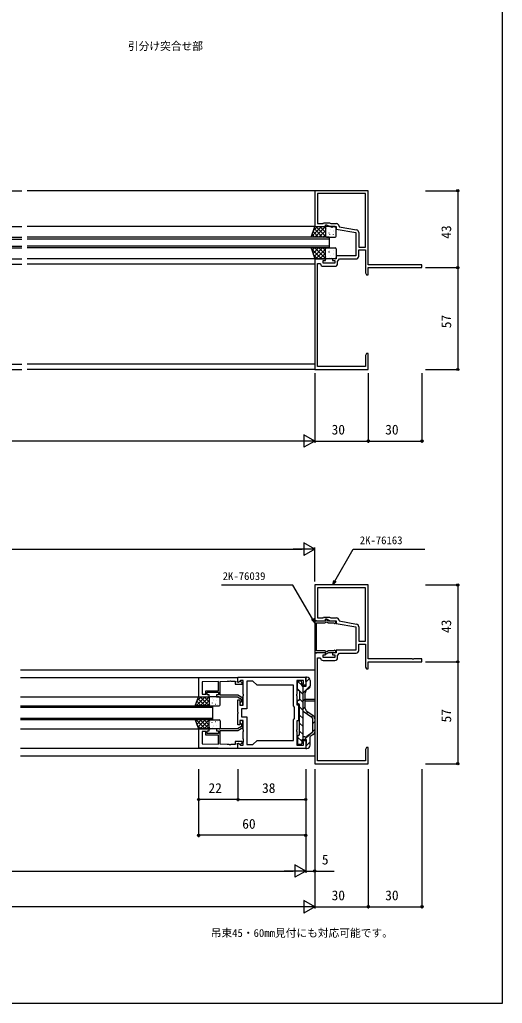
# Model space of a CAD drawing. Units: millimetres, scale not verified. Extents: x -437 to 438, y -681 to 679.
# Drawn here: x 168 to 438, y -681 to -131 of the extents above; entities that cross this region are included whole.
import ezdxf
from ezdxf.enums import TextEntityAlignment as Align

# ---------------------------------------------------------------- set-up
doc = ezdxf.new("R2010")
doc.units = ezdxf.units.MM
doc.header["$LTSCALE"] = 4
for name, color, linetype in [('0-1_USER1', 3, 'Continuous'), ('0-2_YKK_11', 7, 'Continuous'), ('0-3_YKK_12', 2, 'Continuous'), ('0-4_YKK_13', 4, 'Continuous'), ('0-6_YKK_D', 6, 'Continuous'), ('0-7_YKK_ZWAK', 7, 'Continuous')]:
    doc.layers.add(name, color=color, linetype=linetype)
doc.styles.add('ＭＳ ゴシック', font='')
doc.styles.get('ＭＳ ゴシック').set_extended_font_data('MS Gothic')

msp = doc.modelspace()

# ---------------------------------------------------------------- linework, layer by layer
at = {"layer": '0-2_YKK_11'}
for p, q in [((337.97, -268.93), (344.63, -268.93)), ((337.97, -489.43), (344.63, -489.43))]:
    msp.add_line(p, q, dxfattribs=at)
for points in [[(357.93, -263.33), (357.93, -259.83), (361.67, -259.83), (361.67, -272.609), (362.3, -273.7), (363.3, -273.7), (363.3, -269.7), (393.3, -269.7), (393.3, -268.07), (388.758, -268.07), (388.575, -268.19), (388.025, -268.19), (387.842, -268.07), (363.3, -268.07), (363.3, -241.158), (363.18, -240.975), (363.18, -240.425), (363.3, -240.242), (363.3, -226.7), (333.3, -226.7), (333.3, -246.7), (339.3, -246.7), (339.3, -245.7), (339.8, -245.7), (341.945, -246.7), (345.3, -246.7), (345.3, -248.2), (356.3, -250.14), (356.3, -263.2), (345.3, -263.2), (345.3, -264.7), (343.3, -264.7), (343.3, -265.7), (344.5, -265.7), (344.5, -267.3), (338.1, -267.3), (338.1, -265.7), (339.3, -265.7), (339.3, -264.7), (333.3, -264.7)], [(361.67, -258.2), (361.67, -228.33), (334.93, -228.33), (334.93, -245.07), (337.93, -245.07), (338.3, -244.7), (341.512, -244.7), (342.306, -245.07), (345.43, -245.07)], [(346.93, -246.57), (346.93, -246.832), (356.69, -248.553)], [(357.93, -250.03), (357.93, -258.2), (361.67, -258.2)], [(333.3, -264.7), (333.3, -326.7), (363.3, -326.7), (363.3, -322.658), (363.18, -322.475), (363.18, -321.925), (363.3, -321.742), (363.3, -321.658), (363.18, -321.475), (363.18, -320.925), (363.3, -320.742), (363.3, -317.7), (362.3, -317.7), (361.67, -318.791), (361.67, -325.07), (334.93, -325.07), (334.93, -302.158), (334.81, -301.975), (334.81, -301.425), (334.93, -301.242), (334.93, -278.158), (334.81, -277.975), (334.81, -277.425), (334.93, -277.242), (334.93, -267.4), (336.19, -267.4), (336.487, -267.655)], [(346.13, -267.43), (346.13, -266.215), (347.1, -264.83), (356.43, -264.83)], [(357.93, -483.83), (357.93, -480.33), (361.67, -480.33), (361.67, -493.109), (362.3, -494.2), (363.3, -494.2), (363.3, -490.2), (393.3, -490.2), (393.3, -488.57), (388.758, -488.57), (388.575, -488.69), (388.025, -488.69), (387.842, -488.57), (363.3, -488.57), (363.3, -461.658), (363.18, -461.475), (363.18, -460.925), (363.3, -460.742), (363.3, -447.2), (333.3, -447.2), (333.3, -467.2), (339.3, -467.2), (339.3, -466.2), (339.8, -466.2), (341.945, -467.2), (345.3, -467.2), (345.3, -468.7), (356.3, -470.64), (356.3, -483.7), (345.3, -483.7), (345.3, -485.2), (343.3, -485.2), (343.3, -486.2), (344.5, -486.2), (344.5, -487.8), (338.1, -487.8), (338.1, -486.2), (339.3, -486.2), (339.3, -485.2), (333.3, -485.2)], [(361.67, -478.7), (361.67, -448.83), (334.93, -448.83), (334.93, -465.57), (337.93, -465.57), (338.3, -465.2), (341.512, -465.2), (342.306, -465.57), (345.43, -465.57)], [(344.5, -467.524), (341.151, -467.524), (339.575, -466.614), (339.05, -467.524), (334.733, -467.524), (334.473, -467.374), (334.3, -467.274), (333.3, -467.274)], [(333.3, -467.274), (333.3, -485.174), (334.3, -485.174), (334.473, -485.074), (334.733, -484.924), (339.05, -484.924), (339.575, -485.834), (341.151, -484.924), (344.5, -484.924)], [(346.93, -467.07), (346.93, -467.332), (356.69, -469.053)], [(344.001, -483.991), (343.752, -484.124), (340.937, -484.124), (340.119, -484.596), (339.73, -484.518), (338.935, -484.124), (334.3, -484.124), (334.3, -468.324), (338.935, -468.324), (339.73, -467.93), (340.119, -467.852), (340.937, -468.324), (343.752, -468.324), (344.001, -468.457)], [(357.93, -470.531), (357.93, -478.7), (361.67, -478.7)], [(333.3, -485.2), (333.3, -547.2), (363.3, -547.2), (363.3, -543.158), (363.18, -542.975), (363.18, -542.425), (363.3, -542.242), (363.3, -542.158), (363.18, -541.975), (363.18, -541.425), (363.3, -541.242), (363.3, -538.2), (362.3, -538.2), (361.67, -539.291), (361.67, -545.57), (334.93, -545.57), (334.93, -522.658), (334.81, -522.475), (334.81, -521.925), (334.93, -521.742), (334.93, -498.658), (334.81, -498.475), (334.81, -497.925), (334.93, -497.742), (334.93, -487.9), (336.19, -487.9), (336.487, -488.155)], [(346.13, -487.93), (346.13, -486.715), (347.1, -485.33), (356.43, -485.33)], [(290.3, -499.024), (268.3, -499.408), (268.3, -509.724), (274.3, -509.724), (274.3, -508.724), (273.1, -508.724), (273.1, -507.124), (279.5, -507.124), (279.5, -508.724), (278.3, -508.724), (278.3, -509.724), (290.048, -509.724), (292.3, -511.024), (292.3, -512.441), (292.05, -512.737)], [(293.1, -513.624), (293.1, -510.562), (290.263, -508.924), (280.3, -508.924), (280.3, -501.129), (284.342, -501.058), (284.523, -500.935), (285.073, -500.926), (285.258, -501.042), (285.342, -501.041), (285.523, -500.918), (286.073, -500.908), (286.258, -501.025), (288.8, -500.981), (288.8, -502.624), (292.6, -502.624), (292.6, -501.724), (291.561, -501.124), (291.25, -501.124), (290.75, -501.624), (289.8, -501.624), (289.8, -501.154), (290, -500.954), (290.3, -500.654), (290.3, -499.024)], [(290.3, -498.724), (328.3, -498.724), (328.3, -503.224), (326.3, -503.224), (326.3, -502.424), (327.1, -502.424), (327.1, -500.654), (323.3, -500.654), (323.3, -508.266), (323.18, -508.449), (323.18, -508.999), (323.3, -509.182), (323.3, -514.224), (324.3, -514.224), (324.3, -518.266), (324.18, -518.449), (324.18, -518.999), (324.3, -519.182), (324.3, -523.224), (323.3, -523.224), (323.3, -528.266), (323.18, -528.449), (323.18, -528.999), (323.3, -529.182), (323.3, -536.794), (327.1, -536.794), (327.1, -535.024), (326.3, -535.024), (326.3, -534.224), (328.3, -534.224), (328.3, -538.724), (290.3, -538.724), (290.3, -535.924), (290.67, -535.77), (291.694, -536.794), (293.3, -536.794), (293.3, -535.182), (293.42, -534.999), (293.42, -534.449), (293.3, -534.266)], [(293.3, -534.266), (293.3, -534.182), (293.42, -533.999), (293.42, -533.449), (293.3, -533.266), (293.3, -529.182), (293.42, -528.999), (293.42, -528.449), (293.3, -528.266), (293.3, -522.924), (291.3, -522.924), (291.3, -525.424), (290.3, -525.424), (290.3, -519.182), (290.42, -518.999), (290.42, -518.449), (290.3, -518.266), (290.3, -511.524), (291.3, -511.524), (291.3, -514.524), (293.3, -514.524), (293.3, -509.182), (293.42, -508.999), (293.42, -508.449), (293.3, -508.266), (293.3, -500.654), (291.694, -500.654), (290.67, -501.678), (290.3, -501.525), (290.3, -498.724)], [(268.3, -538.04), (290.3, -538.424), (290.3, -536.794), (290, -536.494), (289.8, -536.294), (289.8, -535.824), (290.75, -535.824), (291.25, -536.324), (291.561, -536.324), (292.6, -535.724), (292.6, -534.824), (288.8, -534.824), (288.8, -536.468), (286.258, -536.423), (286.073, -536.54), (285.523, -536.53), (285.342, -536.407), (285.258, -536.406), (285.073, -536.523), (284.523, -536.513), (284.342, -536.39), (280.3, -536.319), (280.3, -528.524), (290.263, -528.524), (293.1, -526.886), (293.1, -523.824)], [(292.05, -524.712), (292.3, -525.007), (292.3, -526.424), (290.048, -527.724), (278.3, -527.724), (278.3, -528.724), (279.5, -528.724), (279.5, -530.324), (273.1, -530.324), (273.1, -528.724), (274.3, -528.724), (274.3, -527.724), (268.3, -527.724), (268.3, -538.04)]]:
    msp.add_lwpolyline(points, dxfattribs=at)
for points in [[(279.5, -501.143), (270.23, -501.305), (270.23, -508.224), (272.3, -508.224), (272.3, -506.324), (279.5, -506.324)], [(301.03, -534.124), (321.37, -534.124), (321.37, -522.554), (322, -521.924), (322, -515.524), (321.37, -514.894), (321.37, -503.324), (301.03, -503.324), (298.73, -501.024), (295.23, -501.024), (295.23, -516.454), (292.23, -516.454), (292.23, -520.994), (295.23, -520.994), (295.23, -536.424), (298.73, -536.424)], [(270.23, -536.144), (279.5, -536.305), (279.5, -531.124), (272.3, -531.124), (272.3, -529.224), (270.23, -529.224)]]:
    msp.add_lwpolyline(points, close=True, dxfattribs=at)
for centre, radius, start, end in [((345.43, -246.57), 1.5, 0.00001, 89.99999), ((356.43, -250.03), 1.5, 0.00001, 79.99999), ((356.43, -263.33), 1.5, 270.00001, 359.99999), ((337.97, -267.43), 1.5, 188.62693, 270), ((344.63, -267.43), 1.5, 270.00001, 359.99999), ((344.5, -468.124), 0.6, 213.74896, 89.99997), ((345.43, -467.07), 1.5, 0.00001, 89.99999), ((356.43, -470.531), 1.5, 0.00001, 79.99999), ((344.5, -484.324), 0.6, 270.00003, 146.25104), ((356.43, -483.83), 1.5, 270.00001, 359.99999), ((337.97, -487.93), 1.5, 188.62693, 270), ((344.63, -487.93), 1.5, 270.00001, 359.99999), ((292.2, -513.624), 0.9, 99.59407, 0), ((292.2, -523.824), 0.9, 360, 260.40593)]:
    msp.add_arc(centre, radius, start, end, dxfattribs=at)
at = {"layer": '0-3_YKK_12'}
for p, q in [((-76.7, -226.7), (169.3, -226.7)), ((333.6, -226.7), (172.3, -226.7)), ((8.3, -246.7), (169.3, -246.7)), ((333.5, -246.7), (172.3, -246.7)), ((0.3, -252.7), (169.3, -252.7)), ((341.3, -252.7), (172.3, -252.7)), ((341.3, -252.7), (341.3, -258.7)), ((0.3, -253.7), (169.3, -253.7)), ((0.3, -257.7), (169.3, -257.7)), ((341.3, -253.7), (172.3, -253.7)), ((341.3, -257.7), (172.3, -257.7)), ((0.3, -258.7), (169.3, -258.7)), ((341.3, -258.7), (172.3, -258.7)), ((8.3, -264.7), (169.3, -264.7)), ((8.3, -267.7), (169.3, -267.7)), ((333.5, -264.7), (172.3, -264.7)), ((333.3, -267.7), (172.3, -267.7)), ((-76.7, -323.7), (169.3, -323.7)), ((333.3, -323.7), (172.3, -323.7)), ((-76.7, -326.7), (169.3, -326.7)), ((333.6, -326.7), (172.3, -326.7)), ((168.55, -494.724), (333.3, -494.724)), ((168.55, -499.024), (290.3, -499.024)), ((168.55, -509.724), (268.3, -509.724)), ((333.3, -511.224), (328, -511.224)), ((168.55, -514.724), (276.3, -514.724)), ((276.3, -515.724), (168.55, -515.724)), ((276.3, -522.724), (276.3, -514.724)), ((276.304, -521.724), (276.304, -515.324)), ((168.55, -521.724), (276.3, -521.724)), ((276.3, -522.724), (168.55, -522.724)), ((168.55, -527.724), (268.3, -527.724)), ((168.55, -538.424), (290.3, -538.424)), ((168.55, -542.724), (333.3, -542.724))]:
    msp.add_line(p, q, dxfattribs=at)
at = {"layer": '0-4_YKK_13'}
for p, q in [((331.373, -252.48), (337.153, -246.7)), ((332.496, -249.112), (334.908, -246.7)), ((333.398, -252.7), (339.3, -246.798)), ((333.966, -246.7), (339.3, -252.034)), ((336.211, -246.7), (339.3, -249.789)), ((338.456, -246.7), (339.3, -247.544)), ((339.3, -247.2), (339.3, -252.2)), ((344.8, -246.7), (339.8, -246.7)), ((341.377, -247.508), (341.385, -247.514)), ((342.792, -247.336), (342.88, -247.383)), ((344.736, -247.144), (344.76, -247.188)), ((345.3, -252.2), (345.3, -247.2)), ((331.783, -251.252), (333.23, -252.7)), ((332.344, -249.568), (335.476, -252.7)), ((332.905, -247.885), (337.721, -252.7)), ((335.643, -252.7), (339.3, -249.043)), ((337.888, -252.7), (339.3, -251.288)), ((339.395, -249.327), (339.402, -249.334)), ((339.488, -250.011), (339.512, -250.055)), ((339.8, -252.7), (344.8, -252.7)), ((339.921, -247.935), (339.945, -247.978)), ((340.946, -252.679), (340.957, -252.7)), ((341.267, -250.226), (341.355, -250.272)), ((341.378, -250.602), (341.402, -250.646)), ((341.562, -251.269), (341.57, -251.275)), ((342.112, -248.578), (342.136, -248.621)), ((343.57, -251.245), (343.594, -251.289)), ((343.582, -249.483), (343.59, -249.489)), ((344.002, -249.169), (344.026, -249.213)), ((331.373, -258.92), (337.153, -264.7)), ((331.783, -260.148), (333.23, -258.7)), ((332.344, -261.832), (335.476, -258.7)), ((332.496, -262.288), (334.908, -264.7)), ((332.905, -263.515), (337.721, -258.7)), ((333.398, -258.7), (339.3, -264.602)), ((333.966, -264.7), (339.3, -259.366)), ((335.643, -258.7), (339.3, -262.357)), ((336.211, -264.7), (339.3, -261.611)), ((337.888, -258.7), (339.3, -260.112)), ((338.456, -264.7), (339.3, -263.856)), ((339.3, -264.2), (339.3, -259.2)), ((339.395, -262.073), (339.402, -262.066)), ((339.488, -261.389), (339.512, -261.345)), ((339.8, -258.7), (344.8, -258.7)), ((339.921, -263.465), (339.945, -263.421)), ((340.946, -258.721), (340.957, -258.7)), ((341.267, -261.174), (341.355, -261.128)), ((341.377, -263.892), (341.385, -263.885)), ((341.378, -260.797), (341.402, -260.754)), ((341.562, -260.131), (341.57, -260.125)), ((342.112, -262.822), (342.136, -262.778)), ((342.792, -264.064), (342.88, -264.017)), ((343.57, -260.154), (343.594, -260.111)), ((343.582, -261.917), (343.59, -261.911)), ((344.002, -262.231), (344.026, -262.187)), ((345.3, -259.2), (345.3, -264.2)), ((344.8, -264.7), (339.8, -264.7)), ((344.736, -264.256), (344.76, -264.212)), ((328.451, -501.393), (330.365, -499.479)), ((328.6, -498.724), (328.8, -498.724)), ((323.7, -505.524), (323.7, -501.524)), ((323.7, -505.372), (324.355, -506.027)), ((323.925, -501.107), (326, -503.182)), ((325.5, -501.024), (324.2, -501.024)), ((324.3, -506.024), (324.2, -506.024)), ((326, -503.424), (326, -501.524)), ((326.542, -503.724), (326.8, -503.982)), ((326.8, -507.534), (330.8, -503.534)), ((326.8, -533.724), (326.8, -503.724)), ((329.792, -505.303), (329.008, -505.752)), ((330.8, -500.724), (330.8, -503.567)), ((266.898, -514.724), (271.898, -509.724)), ((267.398, -511.979), (269.653, -509.724)), ((267.921, -510.67), (271.975, -514.724)), ((269.143, -514.724), (274.143, -509.724)), ((269.22, -509.724), (274.22, -514.724)), ((271.465, -509.724), (274.3, -512.558)), ((273.711, -509.724), (274.3, -510.313)), ((274.3, -510.224), (274.3, -514.224)), ((274.488, -510.535), (274.512, -510.579)), ((279.8, -509.724), (274.8, -509.724)), ((276.267, -510.75), (276.355, -510.796)), ((276.378, -511.127), (276.402, -511.17)), ((278.582, -510.007), (278.59, -510.014)), ((279.019, -509.724), (279.026, -509.737)), ((280.3, -514.224), (280.3, -510.224)), ((324.797, -506.469), (326.8, -508.472)), ((324.8, -506.524), (324.8, -511.224)), ((324.8, -510.963), (326.8, -512.963)), ((326.8, -512.024), (328, -510.824)), ((328, -516.268), (328, -507.488)), ((266.639, -513.877), (267.485, -514.724)), ((267.28, -512.274), (269.73, -514.724)), ((271.388, -514.724), (274.3, -511.812)), ((273.633, -514.724), (274.3, -514.058)), ((274.8, -514.724), (279.8, -514.724)), ((274.84, -513.846), (274.848, -513.852)), ((275.946, -513.203), (275.97, -513.247)), ((276.562, -511.793), (276.57, -511.8)), ((277.835, -513.794), (277.859, -513.838)), ((278.57, -511.77), (278.594, -511.813)), ((279.028, -514.001), (279.035, -514.008)), ((280.027, -514.437), (280.051, -514.481)), ((323.699, -513.224), (323.699, -512.224)), ((324.199, -513.724), (324.3, -513.724)), ((324.3, -511.724), (324.2, -511.724)), ((324.8, -530.924), (324.8, -514.224)), ((324.8, -515.453), (326.8, -517.453)), ((326.8, -516.514), (328, -515.314)), ((333.3, -512.224), (328, -512.224)), ((324.8, -519.943), (326.8, -521.943)), ((331.749, -521.321), (326.8, -517.955)), ((328.615, -519.19), (329.475, -518.329)), ((332.423, -520.332), (328.876, -517.923)), ((331.288, -521.007), (332.149, -520.146)), ((332.099, -521.983), (332.1, -529.266)), ((333.299, -521.986), (333.3, -529.268)), ((266.639, -523.571), (267.485, -522.724)), ((266.898, -522.724), (271.898, -527.724)), ((267.28, -525.174), (269.73, -522.724)), ((267.398, -525.469), (269.653, -527.724)), ((267.921, -526.778), (271.975, -522.724)), ((269.143, -522.724), (274.143, -527.724)), ((269.22, -527.724), (274.22, -522.724)), ((271.388, -522.724), (274.3, -525.636)), ((271.465, -527.724), (274.3, -524.89)), ((273.633, -522.724), (274.3, -523.391)), ((273.711, -527.724), (274.3, -527.135)), ((274.3, -527.224), (274.3, -523.224)), ((274.488, -526.913), (274.512, -526.869)), ((274.8, -522.724), (279.8, -522.724)), ((279.8, -527.724), (274.8, -527.724)), ((274.84, -523.603), (274.848, -523.596)), ((275.946, -524.245), (275.97, -524.201)), ((276.267, -526.699), (276.355, -526.652)), ((276.378, -526.322), (276.402, -526.278)), ((276.562, -525.655), (276.57, -525.649)), ((277.835, -523.654), (277.859, -523.61)), ((278.57, -525.679), (278.594, -525.635)), ((278.582, -527.441), (278.59, -527.435)), ((279.019, -527.724), (279.026, -527.711)), ((279.028, -523.447), (279.035, -523.44)), ((280.027, -523.011), (280.051, -522.967)), ((280.3, -523.224), (280.3, -527.224)), ((324.8, -524.433), (326.8, -526.433)), ((332.1, -524.685), (333.299, -523.485)), ((332.1, -529.175), (333.3, -527.975)), ((323.7, -531.924), (323.7, -535.925)), ((323.7, -532.313), (326, -534.613)), ((324.3, -531.424), (324.2, -531.424)), ((324.8, -528.923), (326.8, -530.923)), ((327.756, -532.224), (326.8, -532.224)), ((327.551, -533.724), (330.493, -530.782)), ((331.75, -529.927), (328.881, -531.878)), ((332.423, -530.923), (330.8, -532.024)), ((330.8, -536.724), (330.8, -532.024)), ((325.5, -536.424), (324.2, -536.424)), ((326, -534.024), (326, -535.924)), ((326.3, -533.724), (328.6, -533.724)), ((328.6, -533.724), (328.3, -538.405)), ((328.365, -537.4), (330.8, -534.965)), ((328.6, -538.724), (328.8, -538.724))]:
    msp.add_line(p, q, dxfattribs=at)
for points in [[(331.3, -252.7), (333.3, -246.7), (339.3, -246.7), (339.3, -252.7)], [(331.3, -258.7), (333.3, -264.7), (339.3, -264.7), (339.3, -258.7)], [(266.3, -514.724), (268.3, -509.724), (274.3, -509.724), (274.3, -514.724)], [(266.3, -522.724), (268.3, -527.724), (274.3, -527.724), (274.3, -522.724)]]:
    msp.add_lwpolyline(points, close=True, dxfattribs=at)
msp.add_lwpolyline([(326.3, -503.724), (328.6, -503.724), (328.3, -499.044)], dxfattribs=at)
for centre, radius, start, end in [((339.8, -247.2), 0.5, 90, 180), ((344.8, -247.2), 0.5, 0, 90), ((339.8, -252.2), 0.5, 180, 270), ((344.8, -252.2), 0.5, 270, 0), ((339.8, -259.2), 0.5, 90, 180), ((344.8, -259.2), 0.5, 0, 90), ((339.8, -264.2), 0.5, 180, 270), ((344.8, -264.2), 0.5, 270, 0), ((328.6, -499.024), 0.3, 90, 183.65976), ((328.8, -500.724), 2, 360, 90), ((324.2, -501.524), 0.5, 89.99641, 179.99641), ((324.2, -505.524), 0.5, 179.99641, 270), ((324.3, -506.524), 0.5, 360, 89.99997), ((325.5, -501.524), 0.5, 359.99641, 89.99641), ((326.3, -503.424), 0.3, 179.99641, 270), ((330, -507.488), 2, 119.74538, 180), ((328.8, -503.567), 2, 299.74538, 360), ((274.8, -510.224), 0.5, 90, 180), ((279.8, -510.224), 0.5, 0, 90), ((324.3, -511.224), 0.5, 269.99641, 360), ((274.8, -514.224), 0.5, 180, 270), ((279.8, -514.224), 0.5, 270, 0), ((324.199, -512.224), 0.5, 89.99641, 179.99641), ((324.199, -513.224), 0.5, 179.99641, 269.99641), ((324.3, -514.224), 0.5, 0, 89.97137), ((330, -516.268), 2, 180, 235.81101), ((331.299, -521.983), 0.8, 0.00289, 55.78387), ((331.299, -521.987), 2, 0.00289, 55.81101), ((274.8, -523.224), 0.5, 90, 180), ((274.8, -527.224), 0.5, 180, 270), ((279.8, -523.224), 0.5, 0, 90), ((279.8, -527.224), 0.5, 270, 0), ((324.2, -531.924), 0.5, 90, 180.00359), ((324.3, -530.924), 0.5, 270, 0), ((327.756, -530.224), 2, 270, 304.21613), ((331.3, -529.266), 0.8, 304.21613, 0.00289), ((331.3, -529.268), 2, 304.16806, 0.00289), ((324.2, -535.924), 0.5, 180.00359, 270.00359), ((325.5, -535.924), 0.5, 270.00359, 0.00359), ((326.3, -534.024), 0.3, 90, 180.00359), ((328.6, -538.424), 0.3, 176.34024, 270), ((328.8, -536.724), 2, 270, 0)]:
    msp.add_arc(centre, radius, start, end, dxfattribs=at)
at = {"layer": '0-6_YKK_D'}
for p, q in [((395.3, -226.7), (414.3, -226.7)), ((413.3, -226.7), (413.3, -269.7)), ((395.3, -269.7), (414.3, -269.7)), ((395.3, -269.7), (414.3, -269.7)), ((413.3, -269.7), (413.3, -326.7)), ((333.3, -328.7), (333.3, -367.7)), ((333.3, -328.7), (333.3, -367.7)), ((363.3, -328.7), (363.3, -367.7)), ((363.3, -328.7), (363.3, -367.7)), ((393.3, -328.7), (393.3, -367.7)), ((395.3, -326.7), (414.3, -326.7)), ((326.3, -366.7), (-76.7, -366.7)), ((333.3, -366.7), (321.176, -366.7)), ((333.3, -366.7), (327.238, -363.2)), ((327.238, -363.2), (327.238, -370.2)), ((333.3, -366.7), (327.238, -370.2)), ((333.3, -366.7), (363.3, -366.7)), ((363.3, -366.7), (393.3, -366.7)), ((7.8, -427.224), (326.3, -427.224)), ((333.3, -427.224), (321.176, -427.224)), ((333.3, -427.224), (327.238, -423.724)), ((327.238, -423.724), (327.238, -430.724)), ((333.3, -427.224), (327.238, -430.724)), ((333.3, -445.224), (333.3, -426.224)), ((395.3, -447.2), (414.3, -447.2)), ((413.3, -447.2), (413.3, -490.2)), ((395.3, -490.2), (414.3, -490.2)), ((395.3, -490.2), (414.3, -490.2)), ((413.3, -490.2), (413.3, -547.2)), ((395.3, -547.2), (414.3, -547.2)), ((268.3, -550.2), (268.3, -588.2)), ((268.3, -550.2), (268.3, -568.2)), ((290.3, -550.2), (290.3, -568.2)), ((290.3, -550.2), (290.3, -568.2)), ((328.299, -550.2), (328.299, -608.2)), ((328.299, -550.2), (328.299, -588.2)), ((328.299, -550.2), (328.299, -608.2)), ((328.3, -550.2), (328.3, -568.2)), ((333.3, -550.2), (333.3, -628.2)), ((333.3, -550.2), (333.3, -628.2)), ((333.3, -550.2), (333.3, -608.2)), ((363.3, -550.2), (363.3, -628.2)), ((363.3, -550.2), (363.3, -628.2)), ((393.3, -550.2), (393.3, -628.2)), ((290.3, -567.2), (268.3, -567.2)), ((290.3, -567.2), (328.3, -567.2)), ((328.299, -587.2), (268.3, -587.2)), ((328.299, -607.2), (322.237, -603.7)), ((322.237, -603.7), (322.237, -610.7)), ((-52.2, -607.2), (321.299, -607.2)), ((328.299, -607.2), (316.175, -607.2)), ((328.299, -607.2), (322.237, -610.7)), ((326.3, -627.2), (-344.7, -627.201)), ((333.3, -627.2), (321.176, -627.2)), ((333.3, -627.2), (327.238, -623.7)), ((327.238, -623.7), (327.238, -630.7)), ((333.3, -627.2), (327.238, -630.7)), ((333.3, -627.2), (363.3, -627.2)), ((363.3, -627.2), (393.3, -627.2))]:
    msp.add_line(p, q, dxfattribs=at)
for points in [[(343.355, -447.2), (344.63, -444.992), (354.888, -427.224), (394.967, -427.224)], [(345.221, -445.333), (343.355, -447.2), (344.038, -444.65)], [(333.3, -468.371), (332.025, -466.163), (321.119, -447.274), (281.041, -447.274)], [(332.617, -465.821), (333.3, -468.371), (331.433, -466.505)], [(328.299, -607.2), (333.3, -607.2), (344.197, -607.2)]]:
    msp.add_lwpolyline(points, dxfattribs=at)
for centre in [(413.3, -226.7), (413.3, -269.7), (413.3, -269.7), (413.3, -326.7), (363.3, -366.7), (363.3, -366.7), (393.3, -366.7), (413.3, -447.2), (413.3, -490.2), (413.3, -490.2), (413.3, -547.2), (268.3, -567.2), (290.3, -567.2), (290.3, -567.2), (328.3, -567.2), (268.3, -587.2), (328.299, -587.2), (333.3, -607.2), (363.3, -627.2), (363.3, -627.2), (393.3, -627.2)]:
    msp.add_circle(centre, 0.637, dxfattribs=at)
at = {"layer": '0-7_YKK_ZWAK'}
msp.add_lwpolyline([(-436.7, -681.2), (438.3, -681.2), (438.3, 643.8)], dxfattribs=at)

# ---------------------------------------------------------------- texts
at = {"layer": '0-1_USER1', "style": 'ＭＳ ゴシック'}
for s, p in [('引分け突合せ部', (228.772, -149.336)), ('吊束45・60㎜見付にも対応可能です。', (275.082, -645.382))]:
    msp.add_text(s, height=4.399, dxfattribs=at).set_placement(p, align=Align.BOTTOM_LEFT)
at = {"layer": '0-6_YKK_D', "style": 'ＭＳ ゴシック'}
for s, p in [('43', (411.3, -253.569)), ('57', (411.3, -303.591)), ('43', (411.3, -474.069)), ('57', (411.3, -524.091))]:
    msp.add_text(s, height=5.499, rotation=90, dxfattribs=at).set_placement(p, align=Align.BOTTOM_LEFT)
for s, height, p in [('30', 5.499, (342.76, -364.7)), ('30', 5.499, (372.76, -364.7)), ('2K-76163', 4.399, (358.495, -425.724)), ('2K-76039', 4.399, (281.785, -445.774)), ('22', 5.499, (273.845, -565.2)), ('38', 5.499, (303.824, -565.2)), ('60', 5.499, (292.738, -585.2)), ('5', 5.499, (337.296, -605.2)), ('30', 5.499, (342.76, -625.2)), ('30', 5.499, (372.76, -625.2))]:
    msp.add_text(s, height=height, dxfattribs=at).set_placement(p, align=Align.BOTTOM_LEFT)

doc.saveas('drawing.dxf')
